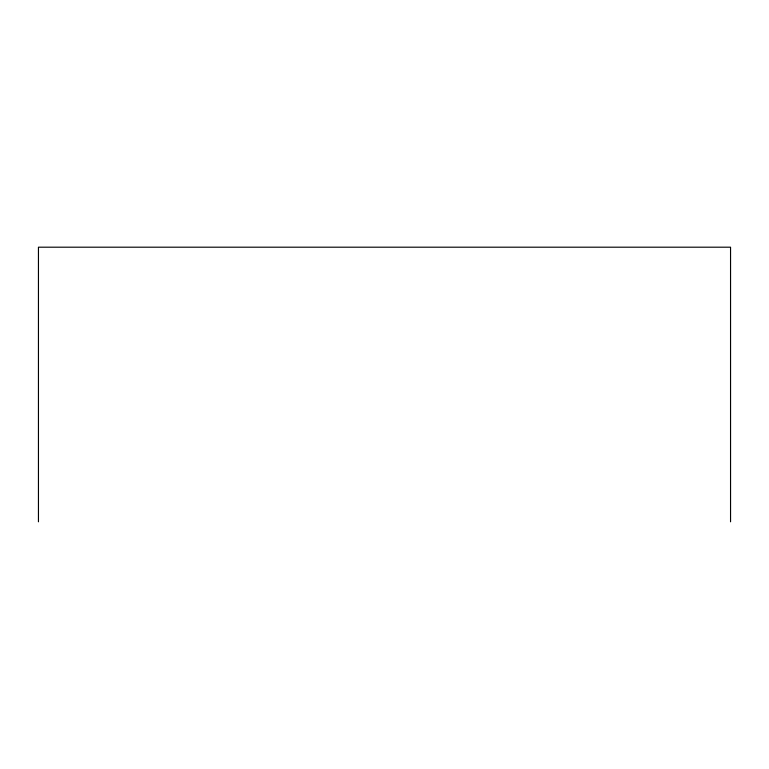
<?xml version="1.0" encoding="UTF-8"?>
<svg xmlns="http://www.w3.org/2000/svg" width="769" height="769" viewBox="0 0 769 769"><rect width="100%" height="100%" fill="white"/><g stroke="black" fill="none" stroke-linecap="round" stroke-linejoin="round"><path stroke-width="1.15" d="M730.55 521.805L730.55 247.195L38.45 247.195L38.45 521.805"/></g></svg>
